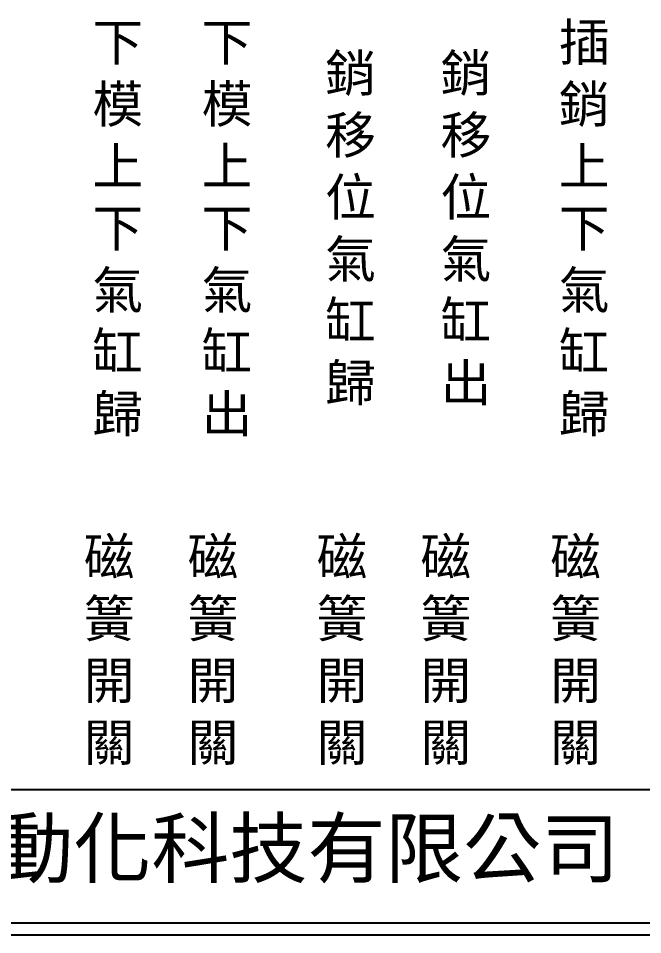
# Model space of a CAD drawing. Extents: x 325 to 612, y 3 to 207.
# Drawn here: x 390.9 to 456.4, y 3 to 99.2 of the extents above; entities that cross this region are included whole.
import ezdxf

# ---------------------------------------------------------------- set-up
doc = ezdxf.new("R2010")
doc.units = 0
doc.layers.add('圖框層', color=7, linetype='CONTINUOUS')
doc.layers.add('標尺寸層', color=3, linetype='CONTINUOUS')
doc.styles.add('CNS', font='romanc.shx', dxfattribs={"bigfont": 'chineset.shx'})
doc.styles.add('STSL', font='KAIU.TTF')

msp = doc.modelspace()

# ---------------------------------------------------------------- linework, layer by layer
at = {"layer": '圖框層', "color": 7}
for p, q in [((326.569, 18.25), (611.07, 18.25)), ((326.569, 4.25), (611.07, 4.25)), ((325.319, 3), (612.319, 3))]:
    msp.add_line(p, q, dxfattribs=at)

# ---------------------------------------------------------------- texts
at = {"layer": '圖框層', "color": 4, "style": 'STSL'}
msp.add_text('泓陞自動化科技有限公司', height=6, dxfattribs=at).set_placement((363.923, 9.076))
at = {"layer": '標尺寸層', "color": 7, "char_height": 3.9, "width": 4.96081, "attachment_point": 5, "style": 'CNS'}
for s, insert in [('{\\fDFKai-SB|b0|i0|c136|p65;插銷上下氣缸歸}', (450.271, 76.969)), ('{\\fDFKai-SB|b0|i0|c136|p65;下模上下氣缸歸}', (401.303, 76.973)), ('{\\fDFKai-SB|b0|i0|c136|p65;下模上下氣缸出}', (412.77, 76.973)), ('{\\fDFKai-SB|b0|i0|c136|p65;銷移位\\P氣缸歸}', (425.748, 76.973)), ('{\\fDFKai-SB|b0|i0|c136|p65;銷移位氣缸出}', (437.861, 76.973)), ('{\\fDFKai-SB|b0|i0|c136|p65;磁簧開關}', (400.403, 32.72)), ('{\\fDFKai-SB|b0|i0|c136|p65;磁簧開關}', (411.301, 32.72)), ('{\\fDFKai-SB|b0|i0|c136|p65;磁簧開關}', (424.847, 32.72)), ('{\\fDFKai-SB|b0|i0|c136|p65;磁簧開關}', (435.746, 32.72)), ('{\\fDFKai-SB|b0|i0|c136|p65;磁簧開關}', (449.371, 32.716))]:
    msp.add_mtext(s, dxfattribs=dict(at, insert=insert))

doc.saveas('drawing.dxf')
